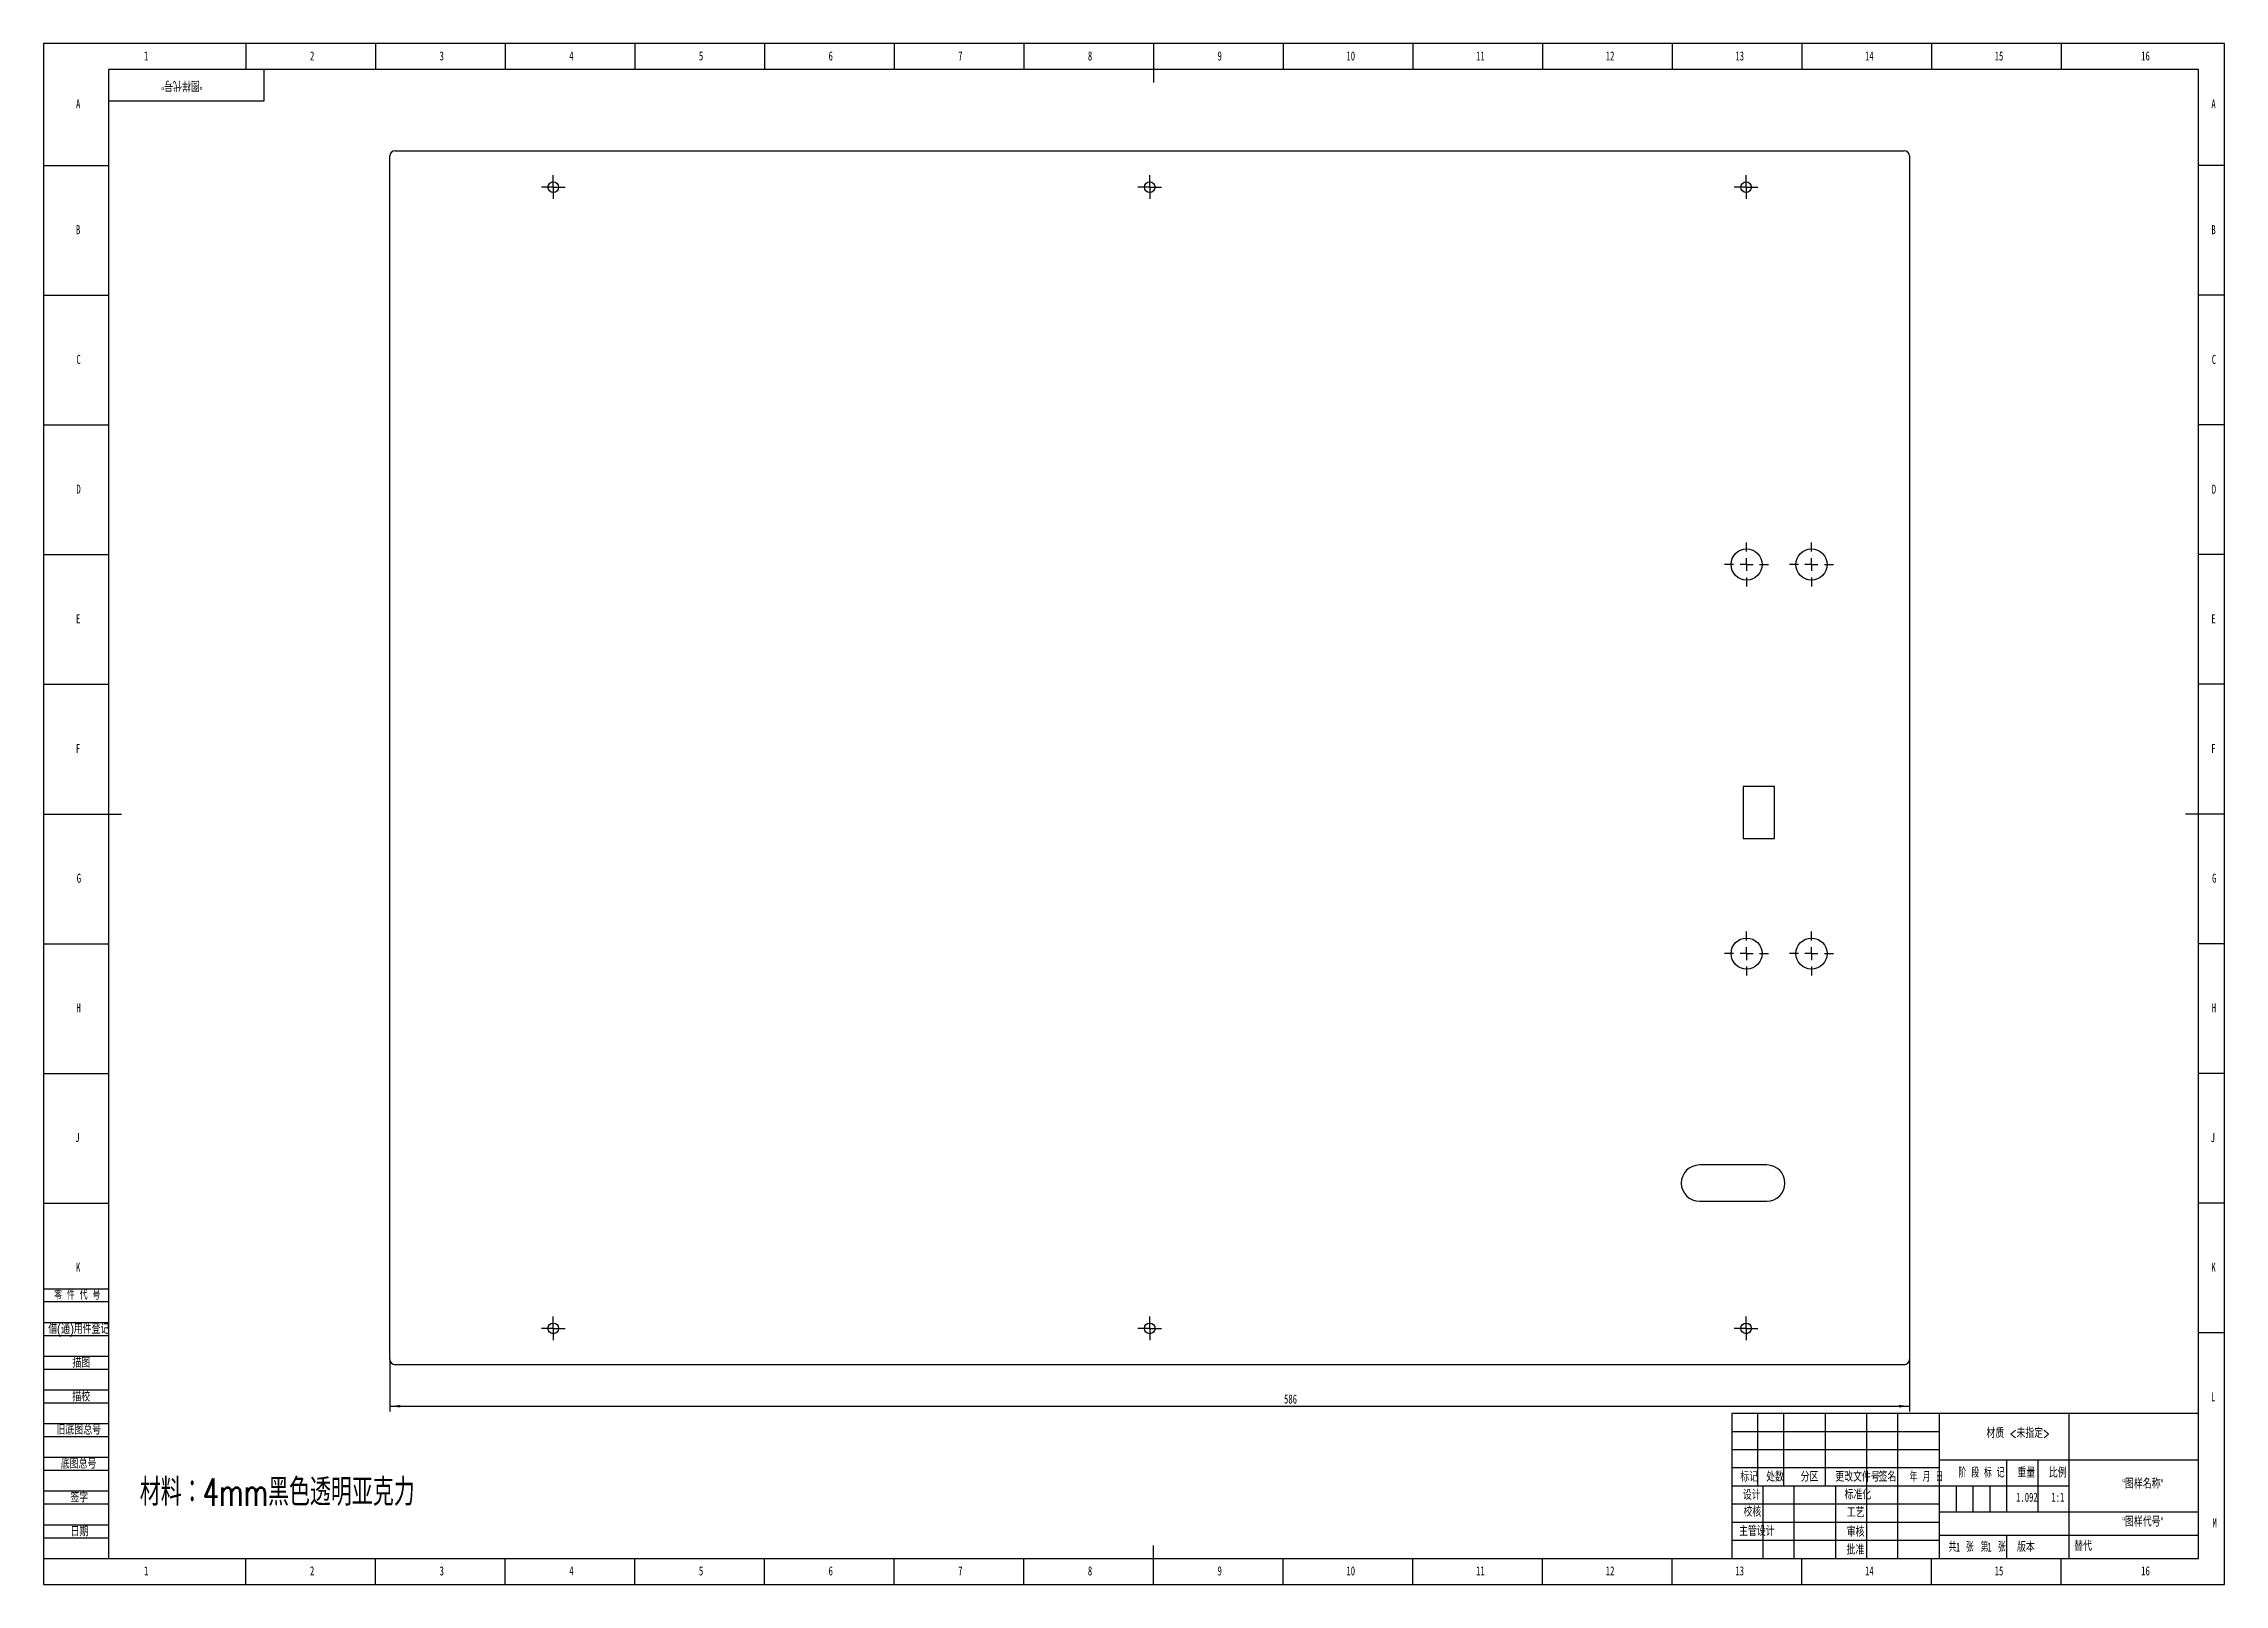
# Model space of a CAD drawing. Header units: millimetres. Extents: x 0 to 841, y 0 to 594.
import ezdxf

# ---------------------------------------------------------------- set-up
doc = ezdxf.new("R2010")
doc.units = ezdxf.units.MM
for name, color, linetype in [('10', 7, 'Continuous'), ('5', 7, 'Continuous'), ('SLD-0', 7, 'Continuous')]:
    doc.layers.add(name, color=color, linetype=linetype)
doc.styles.add('SLDTEXTSTYLE0', font='TXT', dxfattribs={"width": 0.7, "bigfont": 'bigfont'})
doc.styles.add('SLDTEXTSTYLE1', font='TXT', dxfattribs={"width": 0.62, "bigfont": 'bigfont'})
doc.styles.add('SLDTEXTSTYLE2', font='TXT', dxfattribs={"width": 0.614286, "bigfont": 'bigfont'})
doc.styles.add('SLDTEXTSTYLE3', font='TXT', dxfattribs={"width": 0.6, "bigfont": 'bigfont'})
doc.styles.add('SLDTEXTSTYLE4', font='TXT', dxfattribs={"width": 0.7})
doc.dimstyles.new('SLDDIMSTYLE0', dxfattribs={"dimtxt": 3.5, "dimasz": 4.08, "dimexe": 0, "dimexo": 0.0625, "dimgap": 0.875, "dimtad": 2, "dimrnd": 1e-09, "dimzin": 12, "dimdsep": 46, "dimtxsty": 'SLDTEXTSTYLE4', "dimsah": 1, "dimcen": 0.09, "dimadec": 0, "dimazin": 3, "dimtfac": 1, "dimtofl": 0, "dimtmove": 0, "dimatfit": 3, "dimfxl": 0, "dimfrac": 2, "dimtolj": 1, "dimtzin": 12, "dimarcsym": 0})

# ---------------------------------------------------------------- blocks, each defined once
blk = doc.blocks.new('_D')
at = {"layer": '10'}
for p, q in [((133.55, 86.69), (133.55, 66.69)), ((719.55, 86.69), (719.55, 66.69)), ((133.55, 68.69), (719.55, 68.69))]:
    blk.add_line(p, q, dxfattribs=at)
for points in [[(133.55, 68.69), (137.63, 68.18), (137.63, 69.19)], [(719.55, 68.69), (715.47, 69.19), (715.47, 68.18)]]:
    blk.add_solid(points, dxfattribs=at)
at = {"layer": '10', "insert": (478.36, 73.2), "char_height": 3.5, "attachment_point": 1, "style": 'SLDTEXTSTYLE4'}
blk.add_mtext('586', dxfattribs=at)
blk = doc.blocks.new('SW_CENTERMARKSYMBOL_0')
at = {"layer": '10', "color": 0}
for p, q in [((0, 5), (0, 8.5)), ((-5, 0), (-8.5, 0)), ((0, 0), (-2.5, 0)), ((0, 0), (0, 2.5)), ((0, 0), (0, -2.5)), ((0, 0), (2.5, 0)), ((5, 0), (8.5, 0)), ((0, -5), (0, -8.5))]:
    blk.add_line(p, q, dxfattribs=at)
blk = doc.blocks.new('SW_CENTERMARKSYMBOL_1')
at = {"layer": '10', "color": 0}
for p, q in [((0, 5), (0, 8.5)), ((-5, 0), (-8.5, 0)), ((0, 0), (-2.5, 0)), ((0, 0), (0, 2.5)), ((0, 0), (0, -2.5)), ((0, 0), (2.5, 0)), ((5, 0), (8.5, 0)), ((0, -5), (0, -8.5))]:
    blk.add_line(p, q, dxfattribs=at)
blk = doc.blocks.new('SW_CENTERMARKSYMBOL_2')
at = {"layer": '10', "color": 0}
for p, q in [((0, 5), (0, 8.5)), ((-5, 0), (-8.5, 0)), ((0, 0), (-2.5, 0)), ((0, 0), (0, 2.5)), ((0, 0), (0, -2.5)), ((0, 0), (2.5, 0)), ((5, 0), (8.5, 0)), ((0, -5), (0, -8.5))]:
    blk.add_line(p, q, dxfattribs=at)
blk = doc.blocks.new('SW_CENTERMARKSYMBOL_3')
at = {"layer": '10', "color": 0}
for p, q in [((0, 5), (0, 8.5)), ((-5, 0), (-8.5, 0)), ((0, 0), (-2.5, 0)), ((0, 0), (0, 2.5)), ((0, 0), (0, -2.5)), ((0, 0), (2.5, 0)), ((5, 0), (8.5, 0)), ((0, -5), (0, -8.5))]:
    blk.add_line(p, q, dxfattribs=at)
blk = doc.blocks.new('SW_CENTERMARKSYMBOL_4')
at = {"layer": '10', "color": 0}
for p, q in [((-2.5, 0), (-4.55, 0)), ((0, 0), (-2.5, 0)), ((0, 2.5), (0, 4.55)), ((0, 0), (0, 2.5)), ((0, 0), (0, -2.5)), ((0, 0), (2.5, 0)), ((2.5, 0), (4.55, 0)), ((0, -2.5), (0, -4.55))]:
    blk.add_line(p, q, dxfattribs=at)
blk = doc.blocks.new('SW_CENTERMARKSYMBOL_5')
at = {"layer": '10', "color": 0}
for p, q in [((-2.5, 0), (-4.55, 0)), ((0, 0), (-2.5, 0)), ((0, 2.5), (0, 4.55)), ((0, 0), (0, 2.5)), ((0, 0), (0, -2.5)), ((0, 0), (2.5, 0)), ((2.5, 0), (4.55, 0)), ((0, -2.5), (0, -4.55))]:
    blk.add_line(p, q, dxfattribs=at)
blk = doc.blocks.new('SW_CENTERMARKSYMBOL_6')
at = {"layer": '10', "color": 0}
for p, q in [((-2.5, 0), (-4.55, 0)), ((0, 0), (-2.5, 0)), ((0, 2.5), (0, 4.55)), ((0, 0), (0, 2.5)), ((0, 0), (0, -2.5)), ((0, 0), (2.5, 0)), ((2.5, 0), (4.55, 0)), ((0, -2.5), (0, -4.55))]:
    blk.add_line(p, q, dxfattribs=at)
blk = doc.blocks.new('SW_CENTERMARKSYMBOL_7')
at = {"layer": '10', "color": 0}
for p, q in [((-2.5, 0), (-4.55, 0)), ((0, 0), (-2.5, 0)), ((0, 2.5), (0, 4.55)), ((0, 0), (0, 2.5)), ((0, 0), (0, -2.5)), ((0, 0), (2.5, 0)), ((2.5, 0), (4.55, 0)), ((0, -2.5), (0, -4.55))]:
    blk.add_line(p, q, dxfattribs=at)
blk = doc.blocks.new('SW_CENTERMARKSYMBOL_8')
at = {"layer": '10', "color": 0}
for p, q in [((-2.5, 0), (-4.55, 0)), ((0, 0), (-2.5, 0)), ((0, 2.5), (0, 4.55)), ((0, 0), (0, 2.5)), ((0, 0), (0, -2.5)), ((0, 0), (2.5, 0)), ((2.5, 0), (4.55, 0)), ((0, -2.5), (0, -4.55))]:
    blk.add_line(p, q, dxfattribs=at)
blk = doc.blocks.new('SW_CENTERMARKSYMBOL_9')
at = {"layer": '10', "color": 0}
for p, q in [((-2.5, 0), (-4.55, 0)), ((0, 0), (-2.5, 0)), ((0, 2.5), (0, 4.55)), ((0, 0), (0, 2.5)), ((0, 0), (0, -2.5)), ((0, 0), (2.5, 0)), ((2.5, 0), (4.55, 0)), ((0, -2.5), (0, -4.55))]:
    blk.add_line(p, q, dxfattribs=at)

msp = doc.modelspace()

# ---------------------------------------------------------------- linework, layer by layer
at = {"color": 7, "linetype": 'Continuous', "lineweight": 25}
for p, q in [((133.552, 86.686), (133.552, 550.686)), ((135.552, 552.686), (717.552, 552.686)), ((719.552, 550.686), (719.552, 86.686)), ((667.475, 307.56), (655.38, 307.56)), ((655.38, 307.56), (655.38, 287.536)), ((667.475, 287.536), (667.475, 307.56)), ((655.38, 287.536), (667.475, 287.536)), ((664.552, 161.686), (638.552, 161.686)), ((638.552, 147.686), (664.552, 147.686)), ((717.552, 84.686), (135.552, 84.686))]:
    msp.add_line(p, q, dxfattribs=at)
for centre, radius in [((196.552, 538.686), 2.05), ((426.552, 538.686), 2.05), ((656.552, 538.686), 2.05), ((656.752, 393.186), 6), ((681.752, 393.186), 6), ((656.752, 243.186), 6), ((681.752, 243.186), 6), ((196.552, 98.686), 2.05), ((426.552, 98.686), 2.05), ((656.552, 98.686), 2.05)]:
    msp.add_circle(centre, radius, dxfattribs=at)
for centre, radius, start, end in [((135.552, 550.686), 2, 90, 180), ((717.552, 550.686), 2, 0, 90), ((638.552, 154.686), 7, 90, 270), ((664.552, 154.686), 7, 270, 90), ((135.552, 86.686), 2, 180, 270), ((717.552, 86.686), 2, 270, 0)]:
    msp.add_arc(centre, radius, start, end, dxfattribs=at)
at = {"layer": '5', "color": 7}
for p, q in [((841, 594), (0, 594)), ((0, 594), (0, 0)), ((841, 0), (841, 594)), ((0, 114), (25, 114)), ((0, 109), (25, 109)), ((0, 101), (25, 101)), ((0, 96), (25, 96)), ((0, 88), (25, 88)), ((0, 83), (25, 83)), ((0, 75), (25, 75)), ((0, 70), (25, 70)), ((0, 62), (25, 62)), ((651, 59), (731, 59)), ((0, 57), (25, 57)), ((651, 52), (731, 52)), ((0, 49), (25, 49)), ((0, 44), (25, 44)), ((0, 36), (25, 36)), ((737.5, 38), (737.5, 28)), ((744, 38), (744, 28)), ((750.5, 38), (750.5, 28)), ((0, 31), (25, 31)), ((0, 23), (25, 23)), ((0, 18), (25, 18)), ((0, 0), (841, 0))]:
    msp.add_line(p, q, dxfattribs=at)
at = {"layer": '5'}
for p, q in [((78, 594), (78, 584)), ((128, 594), (128, 584)), ((178, 594), (178, 584)), ((228, 594), (228, 584)), ((278, 594), (278, 584)), ((328, 594), (328, 584)), ((378, 594), (378, 584)), ((478, 594), (478, 584)), ((528, 594), (528, 584)), ((578, 594), (578, 584)), ((628, 594), (628, 584)), ((678, 594), (678, 584)), ((728, 594), (728, 584)), ((778, 594), (778, 584)), ((0, 547), (25, 547)), ((841, 547), (831, 547)), ((0, 497), (25, 497)), ((841, 497), (831, 497)), ((0, 447), (25, 447)), ((841, 447), (831, 447)), ((0, 397), (25, 397)), ((841, 397), (831, 397)), ((0, 347), (25, 347)), ((841, 347), (831, 347)), ((0, 247), (25, 247)), ((841, 247), (831, 247)), ((0, 197), (25, 197)), ((841, 197), (831, 197)), ((0, 147), (25, 147)), ((841, 147), (831, 147)), ((841, 97), (831, 97)), ((78, 0), (78, 10)), ((128, 0), (128, 10)), ((178, 0), (178, 10)), ((228, 0), (228, 10)), ((278, 0), (278, 10)), ((328, 0), (328, 10)), ((378, 0), (378, 10)), ((478, 0), (478, 10)), ((528, 0), (528, 10)), ((578, 0), (578, 10)), ((628, 0), (628, 10)), ((678, 0), (678, 10)), ((728, 0), (728, 10)), ((778, 0), (778, 10))]:
    msp.add_line(p, q, dxfattribs=at)
at = {"layer": '5', "lineweight": 25}
for p, q in [((428, 594), (428, 579)), ((0, 297), (30, 297)), ((841, 297), (826, 297)), ((757, 19.007), (757, 10)), ((428, 0), (428, 15))]:
    msp.add_line(p, q, dxfattribs=at)
at = {"layer": '5', "color": 7, "lineweight": 25}
for p, q in [((831, 584), (25, 584)), ((25, 584), (25, 10)), ((85, 572), (85, 584)), ((831, 10), (831, 584)), ((25, 572), (85, 572)), ((651, 66), (831, 66)), ((651, 66), (651, 10)), ((661, 66), (661, 38)), ((671, 66), (671, 38)), ((687, 66), (687, 38)), ((703, 66), (703, 10)), ((715, 66), (715, 10)), ((731, 66), (731, 10)), ((781, 66), (781, 38)), ((651, 45), (731, 45)), ((731, 48), (831, 48)), ((757, 48), (757, 28)), ((769, 48), (769, 28)), ((651, 38), (781, 38)), ((663, 38), (663, 10)), ((675, 38), (675, 10)), ((691, 38), (691, 10)), ((781, 38), (781, 10)), ((651, 31), (731, 31)), ((731, 28), (831, 28)), ((651, 24), (731, 24)), ((651, 17), (731, 17)), ((731, 19), (831, 19.028)), ((0, 10), (831, 10))]:
    msp.add_line(p, q, dxfattribs=at)

# ---------------------------------------------------------------- block references
at = {"layer": '10'}
for name, p in [('SW_CENTERMARKSYMBOL_5', (196.552, 538.686)), ('SW_CENTERMARKSYMBOL_6', (426.552, 538.686)), ('SW_CENTERMARKSYMBOL_7', (656.552, 538.686)), ('SW_CENTERMARKSYMBOL_2', (656.752, 393.186)), ('SW_CENTERMARKSYMBOL_3', (681.752, 393.186)), ('SW_CENTERMARKSYMBOL_0', (656.752, 243.186)), ('SW_CENTERMARKSYMBOL_1', (681.752, 243.186)), ('SW_CENTERMARKSYMBOL_4', (196.552, 98.686)), ('SW_CENTERMARKSYMBOL_9', (426.552, 98.686)), ('SW_CENTERMARKSYMBOL_8', (656.552, 98.686))]:
    msp.add_blockref(name, p, dxfattribs=at)

# ---------------------------------------------------------------- texts
for s, insert, char_height, attachment_point, style in [('1', (39.544, 591.012), 3.5, 2, 'SLDTEXTSTYLE4'), ('2', (103.544, 591.012), 3.5, 2, 'SLDTEXTSTYLE4'), ('3', (153.544, 591.012), 3.5, 2, 'SLDTEXTSTYLE4'), ('4', (203.544, 591.012), 3.5, 2, 'SLDTEXTSTYLE4'), ('5', (253.544, 591.012), 3.5, 2, 'SLDTEXTSTYLE4'), ('6', (303.547, 591.012), 3.5, 2, 'SLDTEXTSTYLE4'), ('7', (353.547, 591.012), 3.5, 2, 'SLDTEXTSTYLE4'), ('8', (403.547, 591.012), 3.5, 2, 'SLDTEXTSTYLE4'), ('9', (453.547, 591.012), 3.5, 2, 'SLDTEXTSTYLE4'), ('10', (504.089, 591.012), 3.5, 2, 'SLDTEXTSTYLE4'), ('11', (554.089, 591.012), 3.5, 2, 'SLDTEXTSTYLE4'), ('12', (604.089, 591.012), 3.5, 2, 'SLDTEXTSTYLE4'), ('13', (654.089, 591.012), 3.5, 2, 'SLDTEXTSTYLE4'), ('14', (704.089, 591.012), 3.5, 2, 'SLDTEXTSTYLE4'), ('15', (754.089, 591.012), 3.5, 2, 'SLDTEXTSTYLE4'), ('16', (810.591, 591.012), 3.5, 2, 'SLDTEXTSTYLE4'), ('A', (13.32, 572.512), 3.5, 2, 'SLDTEXTSTYLE4'), ('A', (836.82, 572.512), 3.5, 2, 'SLDTEXTSTYLE4'), ('B', (13.32, 524.012), 3.5, 2, 'SLDTEXTSTYLE4'), ('B', (836.82, 524.012), 3.5, 2, 'SLDTEXTSTYLE4'), ('C', (13.482, 474.012), 3.5, 2, 'SLDTEXTSTYLE4'), ('C', (836.982, 474.012), 3.5, 2, 'SLDTEXTSTYLE4'), ('D', (13.484, 424.012), 3.5, 2, 'SLDTEXTSTYLE4'), ('D', (836.984, 424.012), 3.5, 2, 'SLDTEXTSTYLE4'), ('E', (13.318, 374.012), 3.5, 2, 'SLDTEXTSTYLE4'), ('E', (836.818, 374.012), 3.5, 2, 'SLDTEXTSTYLE4'), ('F', (13.279, 324.012), 3.5, 2, 'SLDTEXTSTYLE4'), ('F', (836.779, 324.012), 3.5, 2, 'SLDTEXTSTYLE4'), ('G', (13.594, 274.012), 3.5, 2, 'SLDTEXTSTYLE4'), ('G', (837.094, 274.012), 3.5, 2, 'SLDTEXTSTYLE4'), ('H', (13.484, 224.012), 3.5, 2, 'SLDTEXTSTYLE4'), ('H', (836.984, 224.012), 3.5, 2, 'SLDTEXTSTYLE4'), ('J', (13.015, 174.012), 3.5, 2, 'SLDTEXTSTYLE4'), ('J', (836.515, 174.012), 3.5, 2, 'SLDTEXTSTYLE4'), ('K', (13.32, 124.012), 3.5, 2, 'SLDTEXTSTYLE4'), ('K', (836.82, 124.012), 3.5, 2, 'SLDTEXTSTYLE4'), ('L', (836.681, 74.012), 3.5, 2, 'SLDTEXTSTYLE4'), ('\\M+18DDE质 <\\M+196A2\\M+18E77\\M+192E8>', (761.432, 59.972), 3.5, 2, 'SLDTEXTSTYLE0'), ('\\M+18DDE\\M+197BF\\M+181464mm\\M+1FC4B\\M+19046\\M+193A7\\M+196BE亚\\M+18D8E\\M+197CD', (37.087, 40.836), 10.5, 1, 'SLDTEXTSTYLE0'), ('1.092', (764.843, 35.353), 3.5, 2, 'SLDTEXTSTYLE4'), ('1:1', (776.749, 35.353), 3.5, 2, 'SLDTEXTSTYLE4'), ('\\M+18167图样\\M+196BC\\M+18FCC\\M+18168', (809.535, 40.494), 3.5, 2, 'SLDTEXTSTYLE0'), ('\\M+18D5A\\M+18A6A', (658.951, 29.668), 3.5, 2, 'SLDTEXTSTYLE0'), ('\\M+18167图样\\M+191E3\\M+18D86\\M+18168', (809.537, 25.833), 3.5, 2, 'SLDTEXTSTYLE0'), ('M', (837.207, 25.512), 3.5, 2, 'SLDTEXTSTYLE4'), ('\\M+18EE5\\M+18AC7设计', (660.701, 22.22), 3.5, 2, 'SLDTEXTSTYLE0'), ('1', (737.45, 16.086), 3.5, 1, 'SLDTEXTSTYLE4'), ('1', (749.566, 16.086), 3.5, 1, 'SLDTEXTSTYLE4'), ('1', (39.544, 6.955), 3.5, 2, 'SLDTEXTSTYLE4'), ('2', (103.544, 6.955), 3.5, 2, 'SLDTEXTSTYLE4'), ('3', (153.544, 6.955), 3.5, 2, 'SLDTEXTSTYLE4'), ('4', (203.544, 6.955), 3.5, 2, 'SLDTEXTSTYLE4'), ('5', (253.544, 6.955), 3.5, 2, 'SLDTEXTSTYLE4'), ('6', (303.547, 6.955), 3.5, 2, 'SLDTEXTSTYLE4'), ('7', (353.547, 6.955), 3.5, 2, 'SLDTEXTSTYLE4'), ('8', (403.547, 6.955), 3.5, 2, 'SLDTEXTSTYLE4'), ('9', (453.547, 6.955), 3.5, 2, 'SLDTEXTSTYLE4'), ('10', (504.089, 6.955), 3.5, 2, 'SLDTEXTSTYLE4'), ('11', (554.089, 6.955), 3.5, 2, 'SLDTEXTSTYLE4'), ('12', (604.089, 6.955), 3.5, 2, 'SLDTEXTSTYLE4'), ('13', (654.089, 6.955), 3.5, 2, 'SLDTEXTSTYLE4'), ('14', (704.089, 6.955), 3.5, 2, 'SLDTEXTSTYLE4'), ('15', (754.089, 6.955), 3.5, 2, 'SLDTEXTSTYLE4'), ('16', (810.591, 6.955), 3.5, 2, 'SLDTEXTSTYLE4')]:
    msp.add_mtext(s, dxfattribs=dict(at, insert=insert, char_height=char_height, attachment_point=attachment_point, style=style))
at = {"layer": '10', "color": 7, "char_height": 3.5}
for s, insert, attachment_point, style in [('\\M+197EB \\M+18C8F \\M+191E3 \\M+18D86', (4.079, 113.294), 1, 'SLDTEXTSTYLE2'), ('\\M+18ED8(\\M+192CA)\\M+19770\\M+18C8F\\M+1936F记', (1.824, 100.136), 1, 'SLDTEXTSTYLE0'), ('\\M+19560图', (14.549, 87.091), 2, 'SLDTEXTSTYLE0'), ('\\M+19560\\M+18D5A', (14.517, 74.062), 2, 'SLDTEXTSTYLE0'), ('\\M+18B8C\\M+192EA图总\\M+18D86', (4.985, 61.266), 1, 'SLDTEXTSTYLE0'), ('\\M+192EA图总\\M+18D86', (6.614, 48.182), 1, 'SLDTEXTSTYLE0'), ('标记', (657.741, 43.15), 2, 'SLDTEXTSTYLE0'), ('处\\M+19094', (667.714, 43.15), 2, 'SLDTEXTSTYLE0'), ('\\M+195AA\\M+18BE6', (681.017, 43.15), 2, 'SLDTEXTSTYLE0'), ('\\M+18D58\\M+189FC\\M+195B6\\M+18C8F\\M+18D86', (699.536, 43.15), 2, 'SLDTEXTSTYLE0'), ('签\\M+196BC', (711.069, 43.15), 2, 'SLDTEXTSTYLE0'), ('\\M+1944E \\M+18C8E \\M+193FA', (726.13, 43.15), 2, 'SLDTEXTSTYLE1'), ('阶 \\M+19269 标 记', (747.345, 44.73), 2, 'SLDTEXTSTYLE2'), ('\\M+18F64\\M+197CA', (764.598, 44.73), 2, 'SLDTEXTSTYLE0'), ('\\M+194E4\\M+197E1', (776.716, 44.73), 2, 'SLDTEXTSTYLE0'), ('签\\M+18E9A', (13.748, 35.163), 2, 'SLDTEXTSTYLE0'), ('设计', (658.75, 36.169), 2, 'SLDTEXTSTYLE0'), ('标\\M+18F79\\M+189BB', (699.675, 36.284), 2, 'SLDTEXTSTYLE0'), ('\\M+18D48艺', (698.789, 29.368), 2, 'SLDTEXTSTYLE0'), ('\\M+193FA\\M+18AFA', (13.825, 22.051), 2, 'SLDTEXTSTYLE0'), ('审\\M+18A6A', (698.788, 21.92), 2, 'SLDTEXTSTYLE0'), ('\\M+194E1\\M+18F79', (698.71, 15.009), 2, 'SLDTEXTSTYLE0'), ('\\M+18BA4  张', (739.494, 16.086), 2, 'SLDTEXTSTYLE3'), ('\\M+191E6  张', (751.83, 16.086), 2, 'SLDTEXTSTYLE3'), ('\\M+194C5\\M+1967B', (764.433, 16.086), 2, 'SLDTEXTSTYLE0')]:
    msp.add_mtext(s, dxfattribs=dict(at, insert=insert, attachment_point=attachment_point, style=style))
at = {"layer": 'SLD-0', "insert": (53.333, 576.133), "char_height": 3.5, "attachment_point": 2, "rotation": 180, "style": 'SLDTEXTSTYLE0'}
msp.add_mtext('\\M+18167图样\\M+191E3\\M+18D86\\M+18168', dxfattribs=at)
at = {"layer": 'SLD-0', "insert": (783.073, 16.45), "char_height": 3.5, "attachment_point": 1, "style": 'SLDTEXTSTYLE0'}
msp.add_mtext('\\M+191D6\\M+191E3', dxfattribs=at)

# ---------------------------------------------------------------- dimensions: what is measured, and where the dimension line sits
at = {"layer": '10'}
dim = msp.add_linear_dim(base=(719.552, 68.686), p1=(133.552, 86.686), p2=(719.552, 86.686), angle=0, dimstyle='SLDDIMSTYLE0', dxfattribs=at)
dim.commit()
dim.dimension.update_dxf_attribs({"geometry": '_D', "text_midpoint": (480.661, 68.686), "dimtype": 160})

doc.saveas('drawing.dxf')
